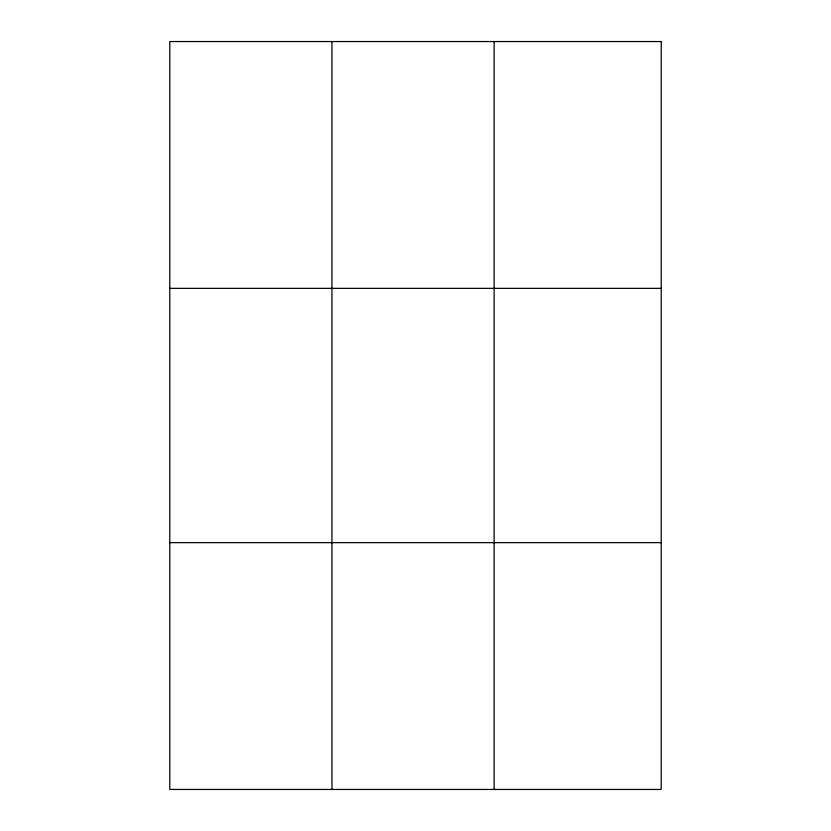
<?xml version="1.0" encoding="UTF-8"?>
<svg xmlns="http://www.w3.org/2000/svg" width="831" height="831" viewBox="0 0 831 831"><rect width="100%" height="100%" fill="white"/><g stroke="black" fill="none" stroke-linecap="round" stroke-linejoin="round"><path stroke-width="1.25" d="M331.964 789.45L331.964 41.55M494.123 789.45L494.123 41.55M169.794 288.357L661.206 288.357M169.794 542.643L661.206 542.643M661.206 41.55L661.206 789.45L169.794 789.45L169.794 41.55L661.206 41.55"/></g></svg>
